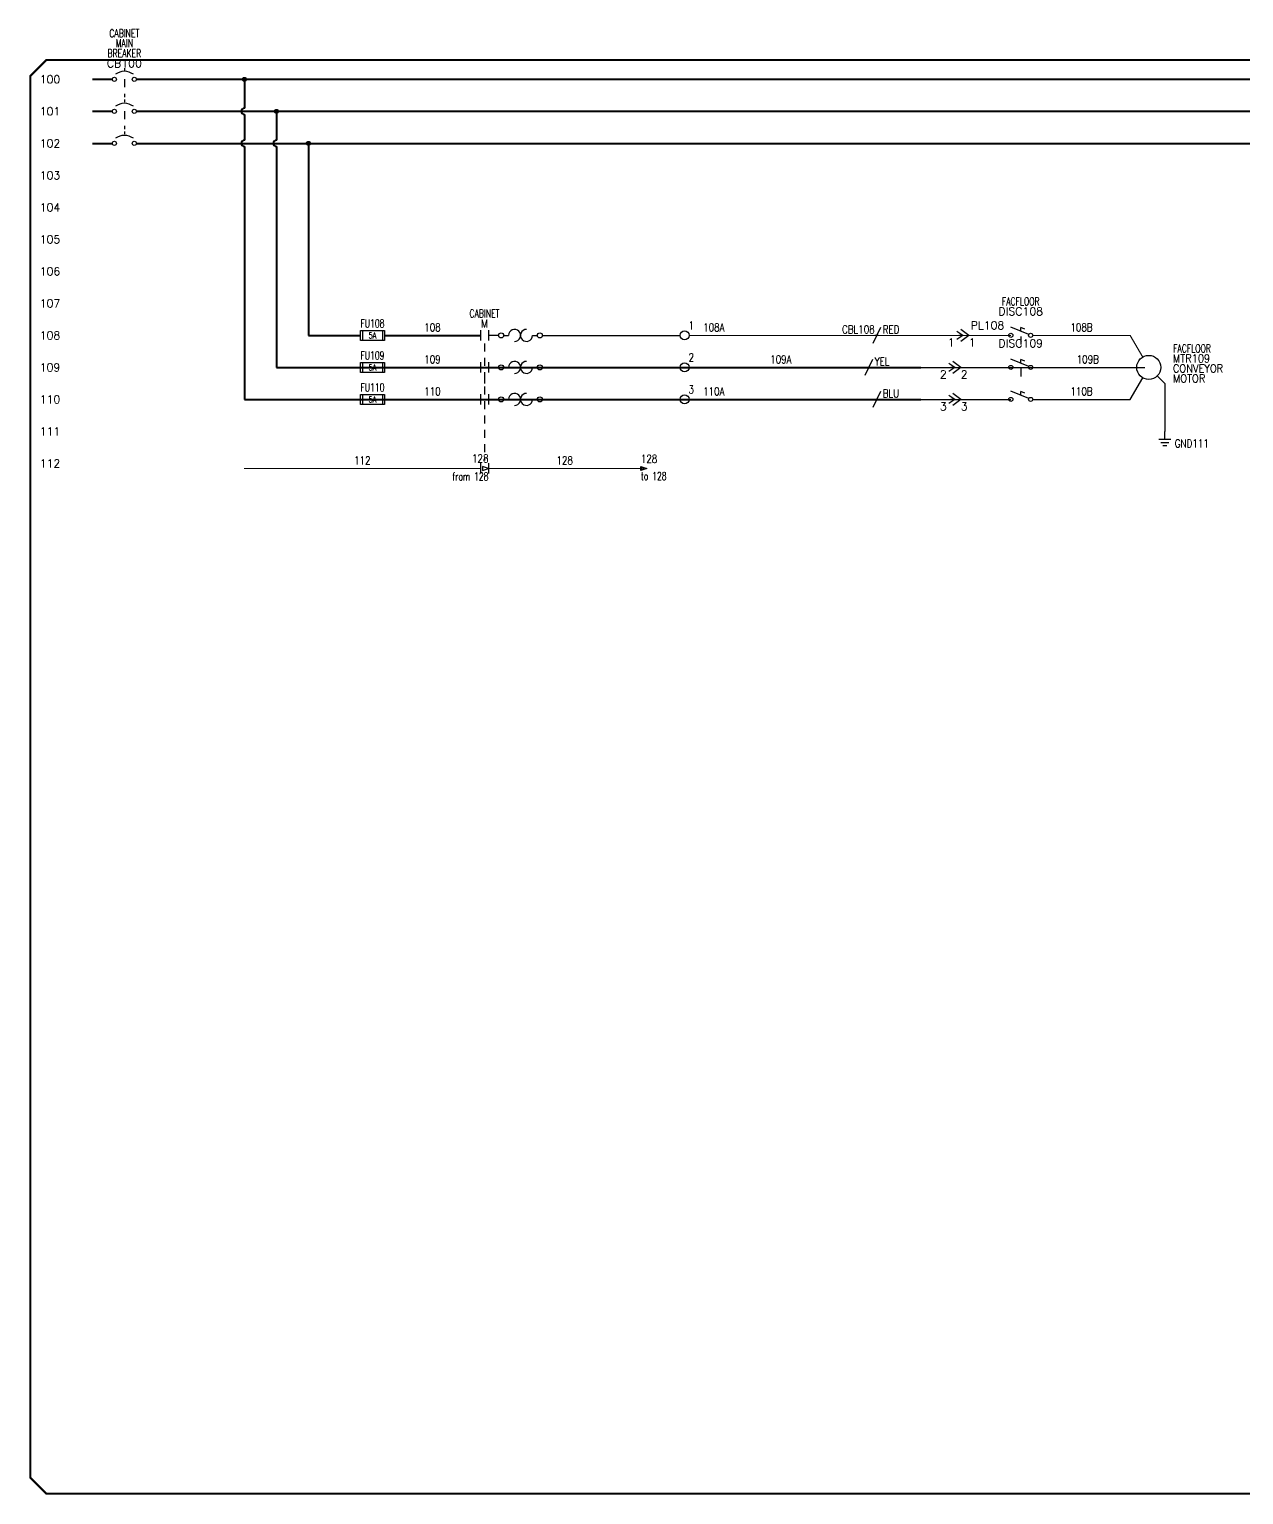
# Model space of a CAD drawing. Header units: inches. Extents: x 0 to 33.5, y 0 to 22.9.
# Drawn here: x 0.02 to 18.98, y 0.02 to 22.91 of the extents above; entities that cross this region are included whole.
import ezdxf
from ezdxf.enums import TextEntityAlignment as Align

# ---------------------------------------------------------------- set-up
doc = ezdxf.new("R2010")
doc.units = ezdxf.units.IN
doc.header["$LTSCALE"] = 0.25
doc.header["$MEASUREMENT"] = 0
doc.linetypes.add('DASHED', pattern=[0.75, 0.5, -0.25])
doc.linetypes.add('HIDDEN2', pattern=[0.1875, 0.125, -0.0625])
for name, color, linetype in [('DESC', 150, 'Continuous'), ('LINK', 9, 'DASHED'), ('LOC', 8, 'Continuous'), ('MISC', 7, 'Continuous'), ('SYMS', 7, 'Continuous'), ('TAGS', 150, 'Continuous'), ('TERMS', 123, 'Continuous'), ('TITLE', 7, 'Continuous'), ('WIRENO', 72, 'Continuous'), ('WIREREF', 52, 'Continuous'), ('WIREREF_DEST', 52, 'Continuous'), ('XREF', 7, 'Continuous')]:
    doc.layers.add(name, color=color, linetype=linetype)
for name, color, linetype, lineweight in [('WIRES_10AWG_BLK', 9, 'Continuous', 40), ('WIRES_14AWG_BLK', 9, 'Continuous', 30), ('WIRES_14AWG_BLU', 5, 'Continuous', 30), ('WIRES_14AWG_GRN', 3, 'Continuous', 30), ('WIRES_14AWG_RED', 1, 'Continuous', 20), ('WIRES_14AWG_YEL', 2, 'Continuous', 30)]:
    doc.layers.add(name, color=color, linetype=linetype, lineweight=lineweight)
doc.styles.add('ITALIC', font='ITALIC')
doc.styles.add('SIMPLEX', font='SIMPLEX')
doc.styles.add('WD', font='romans.shx')

# ---------------------------------------------------------------- blocks, each defined once
blk = doc.blocks.new('NO_NUM_acade_title')
at = {"layer": 'TITLE', "const_width": 0.0312}
blk.add_lwpolyline([(30.594, 0.281), (30.594, 22.177), (30.344, 22.427), (0.281, 22.427), (0.031, 22.177), (0.031, 0.281), (0.281, 0.031), (30.344, 0.031)], close=True, dxfattribs=at)
at = {"layer": 'TITLE', "color": 1, "style": 'ITALIC'}
for tag, height, p in [('TITLE#1', 0.125, (32.156, 3.406)), ('TITLE#2', 0.125, (32.156, 3.204)), ('TITLE#3', 0.125, (32.156, 3.001)), ('TITLE#4', 0.125, (32.156, 2.799)), ('DWG#', 0.2, (32.156, 0.826))]:
    blk.add_attdef(tag, text='', height=height, dxfattribs=at).set_placement(p, align=Align.CENTER)
at = {"layer": 'TITLE', "color": 1, "style": 'SIMPLEX'}
blk.add_attdef('CAD#', (30.826, 1.958), '', height=0.0938, rotation=90, dxfattribs=at)
at = {"layer": 'TITLE', "color": 1}
for tag, p, height, style in [('ENGINEER', (31.237, 1.958), 0.0938, 'ITALIC'), ('CHKDBY', (32.424, 1.958), 0.0938, 'ITALIC'), ('JOB#', (31.464, 1.644), 0.0938, 'SIMPLEX'), ('DRAWNBY', (32.494, 1.644), 0.0938, 'ITALIC'), ('SCALE', (31.353, 1.344), 0.0938, 'SIMPLEX'), ('DATE', (32.408, 1.344), 0.0938, 'SIMPLEX'), ('SHTS', (32.532, 0.25), 0.2, 'ITALIC')]:
    blk.add_attdef(tag, p, '', height=height, dxfattribs=dict(at, style=style))
at = {"layer": 'TITLE', "color": 1, "style": 'ITALIC'}
blk.add_attdef('SH#', text='', height=0.2, dxfattribs=at).set_placement((31.881, 0.25), align=Align.RIGHT)
at = {"layer": 'TITLE', "color": 7, "flags": 9}
blk.add_attdef('WD_TB', (31.219, 0.031), '', height=0.125, dxfattribs=at)
blk = doc.blocks.new('WD_MLRH')
at = {"style": 'WD'}
blk.add_attdef('RUNGFIRST', text='', height=0.125, dxfattribs=at).set_placement((-0.25, 0), align=Align.MIDDLE_RIGHT)
at = {"style": 'WD', "flags": 1}
for tag, p in [('RUNGHORV', (-0.25, -0.127)), ('RUNGDIST', (-0.25, -0.2)), ('RUNGCNT', (-0.25, -0.237)), ('RUNGINC', (-0.25, -0.163)), ('WIRE-START', (-0.25, -0.356)), ('WIRE-GSUF', (-0.25, -0.396)), ('PH3SPACE', (-0.25, -0.437)), ('WIREMODE', (-0.25, -0.281)), ('WIREFMT', (-0.25, -0.321))]:
    blk.add_attdef(tag, text='', height=0.025, dxfattribs=at).set_placement(p, align=Align.RIGHT)
blk = doc.blocks.new('HCB1')
blk.add_line((0, 0.173), (0, 0.126))
for centre in [(-0.155, 0), (0.155, 0)]:
    blk.add_circle(centre, 0.0322)
blk.add_arc((0, -0.109), 0.234, 53.1301, 126.8699)
at = {"style": 'WD', "width": 0.7}
for tag, p in [('INST', (0, 0.826)), ('LOC', (0, 0.656)), ('DESC1', (0, 0.5)), ('DESC2', (0, 0.344)), ('RATING1', (0, -0.188)), ('XREF', (0, -0.344))]:
    blk.add_attdef(tag, text='', height=0.125, dxfattribs=at).set_placement(p, align=Align.CENTER)
at = {"style": 'WD'}
blk.add_attdef('TAG1', text='', height=0.125, dxfattribs=at).set_placement((0, 0.188), align=Align.CENTER)
for tag, p, height, flags in [('X4TERM01', (-0.188, 0), 0.0125, 1), ('X1TERM02', (0.188, 0), 0.0125, 1), ('FAMILY', (0.205, 0.152), 0.01, 9), ('CONTACT', (0.205, 0.133), 0.01, 9)]:
    blk.add_attdef(tag, p, '', height=height, dxfattribs=dict(at, flags=flags))
for tag, p in [('X2LINK', (0, 0.219)), ('X8LINK', (0, 0))]:
    blk.add_attdef(tag, p, '', height=0.01, dxfattribs=at)
at = {"linetype": 'Continuous', "style": 'WD', "flags": 9}
for tag, p in [('ASSYCODE', (0.219, 0.062)), ('MFG', (0.228, 0.089)), ('CAT', (0.23, 0.108))]:
    blk.add_attdef(tag, text='', height=0.01, dxfattribs=at).set_placement(p, align=Align.CENTER)
at = {"linetype": 'Continuous', "style": 'WD', "flags": 8}
blk.add_attdef('TERM01', text='', height=0.125, dxfattribs=at).set_placement((-0.25, -0.031), align=Align.TOP_RIGHT)
blk.add_attdef('TERM02', text='', height=0.125, dxfattribs=at).set_placement((0.25, -0.031), align=Align.TOP_LEFT)
blk = doc.blocks.new('HCB2')
at = {"linetype": 'HIDDEN2'}
blk.add_line((0, 0.187), (0, 0.141), dxfattribs=at)
for centre in [(-0.155, 0), (0.155, 0)]:
    blk.add_circle(centre, 0.0322)
blk.add_arc((0, -0.109), 0.234, 53.1301, 126.8699)
at = {"style": 'WD', "width": 0.7}
for tag, p in [('INST', (0, 0.863)), ('LOC', (0, 0.693)), ('DESC1', (0, 0.537)), ('DESC2', (0, 0.38)), ('RATING1', (0, -0.188)), ('XREF', (0, -0.344))]:
    blk.add_attdef(tag, text='', height=0.125, dxfattribs=at).set_placement(p, align=Align.CENTER)
at = {"style": 'WD'}
blk.add_attdef('TAG2', text='', height=0.125, dxfattribs=at).set_placement((0, 0.224), align=Align.CENTER)
for tag, p, height, flags in [('X4TERM01', (-0.188, 0), 0.0125, 1), ('FAMILY', (0.054, 0.183), 0.01, 9), ('CONTACT', (0.054, 0.159), 0.01, 9), ('X1TERM02', (0.188, 0), 0.0125, 1)]:
    blk.add_attdef(tag, p, '', height=height, dxfattribs=dict(at, flags=flags))
for tag, p in [('X2LINK', (0, 0.219)), ('X8LINK', (0, 0))]:
    blk.add_attdef(tag, p, '', height=0.01, dxfattribs=at)
at = {"linetype": 'Continuous', "style": 'WD', "flags": 8}
blk.add_attdef('TERM01', text='', height=0.125, dxfattribs=at).set_placement((-0.25, -0.031), align=Align.TOP_RIGHT)
blk.add_attdef('TERM02', text='', height=0.125, dxfattribs=at).set_placement((0.25, -0.031), align=Align.TOP_LEFT)
blk = doc.blocks.new('WDDOT')
for radius in [0.03, 0.0187, 0.00929]:
    blk.add_circle((0, 0), radius)
blk = doc.blocks.new('HFU1')
for p, q in [((-0.188, -0.078), (-0.188, 0.078)), ((-0.188, 0.078), (0.188, 0.078)), ((-0.156, 0.078), (-0.156, -0.078)), ((0.156, 0.078), (0.156, -0.078)), ((0.188, 0.078), (0.188, -0.078)), ((0.188, -0.078), (-0.188, -0.078))]:
    blk.add_line(p, q)
at = {"style": 'WD', "width": 0.7}
for tag, p in [('INST', (0, 0.422)), ('TAG1', (0, 0.125)), ('LOC', (0, 0.266))]:
    blk.add_attdef(tag, text='', height=0.125, dxfattribs=at).set_placement(p, align=Align.CENTER)
at = {"linetype": 'Continuous', "style": 'WD', "flags": 9}
for tag, p in [('ASSYCODE', (0.157, 0.251)), ('MFG', (0.156, 0.083)), ('CAT', (0.156, 0.102))]:
    blk.add_attdef(tag, text='', height=0.01, dxfattribs=at).set_placement(p, align=Align.CENTER)
at = {"style": 'WD'}
for tag, p, height, flags in [('X4TERM01', (-0.188, 0), 0.0109, 1), ('FAMILY', (0.129, 0.108), 0.01, 9), ('X1TERM02', (0.188, 0), 0.0109, 1)]:
    blk.add_attdef(tag, p, '', height=height, dxfattribs=dict(at, flags=flags))
at = {"style": 'WD', "width": 0.7}
blk.add_attdef('RATING1', text='', height=0.0938, dxfattribs=at).set_placement((0, 0), align=Align.MIDDLE_CENTER)
at = {"style": 'WD'}
for tag, p in [('X2LINK', (0, 0.109)), ('X8LINK', (0, -0.109))]:
    blk.add_attdef(tag, p, '', height=0.01, dxfattribs=at)
at = {"linetype": 'Continuous', "style": 'WD', "width": 0.7, "flags": 8}
blk.add_attdef('TERM01', text='', height=0.1, dxfattribs=at).set_placement((-0.25, -0.016), align=Align.TOP_RIGHT)
at = {"style": 'WD', "width": 0.7}
for tag, p in [('DESC1', (0.047, -0.234)), ('DESC2', (0.047, -0.391)), ('DESC3', (0.047, -0.547))]:
    blk.add_attdef(tag, text='', height=0.125, dxfattribs=at).set_placement(p, align=Align.MIDDLE_LEFT)
at = {"linetype": 'Continuous', "style": 'WD', "width": 0.7, "flags": 8}
blk.add_attdef('TERM02', text='', height=0.1, dxfattribs=at).set_placement((0.25, -0.016), align=Align.TOP_LEFT)
blk = doc.blocks.new('WD_WNH')
at = {"linetype": 'Continuous', "style": 'WD', "width": 0.8}
blk.add_attdef('WIRENO', text='', height=0.125, dxfattribs=at).set_placement((0, 0.062), align=Align.CENTER)
at = {"style": 'WD', "flags": 1}
for tag, p in [('W01USER', (0, 0.078)), ('W02USER', (0, 0.07)), ('W03USER', (0, 0.062)), ('W04USER', (0, 0.055)), ('W05USER', (0, 0.047)), ('W06USER', (0, 0.039)), ('W07USER', (0, 0.031)), ('W08USER', (0, 0.023)), ('W09USER', (0, 0.016)), ('W10USER', (0, 0.008))]:
    blk.add_attdef(tag, text='', height=0.005, dxfattribs=at).set_placement(p, align=Align.CENTER)
blk = doc.blocks.new('HMS21OL')
at = {"linetype": 'Continuous'}
for p, q in [((-0.062, 0.08), (-0.062, -0.08)), ((0.062, 0.08), (0.062, -0.08))]:
    blk.add_line(p, q, dxfattribs=at)
for p, q in [((0.219, 0), (0.062, 0)), ((0.299, 0), (0.375, 0)), ((0.75, 0), (0.826, 0))]:
    blk.add_line(p, q)
for centre in [(0.259, 0), (0.866, 0)]:
    blk.add_circle(centre, 0.04, dxfattribs=at)
for centre, start, end in [((0.469, 0), 270.001, 180.002), ((0.656, 0), 90, 0.001)]:
    blk.add_arc(centre, 0.0938, start, end)
at = {"style": 'WD'}
for tag, width, p in [('INST', 0.7, (0, 0.451)), ('TAG2', 0.9, (0, 0.125)), ('LOC', 0.7, (0, 0.281)), ('XREF', 0.7, (0, -0.297)), ('DESC1', 0.7, (0, -0.454)), ('DESC2', 0.7, (0, -0.61)), ('DESC3', 0.7, (0, -0.766))]:
    blk.add_attdef(tag, text='', height=0.125, dxfattribs=dict(at, width=width)).set_placement(p, align=Align.CENTER)
for tag, p, height, flags in [('X4TERM01', (-0.062, 0), 0.0125, 1), ('FAMILY', (0.097, 0.053), 0.01, 9), ('CONTACT', (0.097, 0.036), 0.01, 1), ('X1TERM02', (0.906, 0), 0.0125, 1)]:
    blk.add_attdef(tag, p, '', height=height, dxfattribs=dict(at, flags=flags))
for tag, p in [('X2LINK', (0, 0.125)), ('X8LINK', (0, -0.125))]:
    blk.add_attdef(tag, p, '', height=0.01, dxfattribs=at)
at = {"linetype": 'Continuous', "style": 'WD', "flags": 8}
blk.add_attdef('TERM01', text='', height=0.125, dxfattribs=at).set_placement((-0.125, -0.031), align=Align.TOP_RIGHT)
blk.add_attdef('TERM02', text='', height=0.125, dxfattribs=at).set_placement((0.969, -0.031), align=Align.TOP_LEFT)
blk = doc.blocks.new('HT0002')
blk.add_circle((0, 0), 0.0699)
at = {"style": 'WD'}
for tag, p, width in [('INST', (0.062, 0.42), 0.7), ('LOC', (0.062, 0.25), 0.7), ('DESC1', (0.053, -0.385), 0.8)]:
    blk.add_attdef(tag, p, '', height=0.125, dxfattribs=dict(at, width=width))
at = {"style": 'WD', "flags": 1}
for tag, p, height in [('X4TERM01', (-0.07, 0), 0.0125), ('X4TERMDESC01', (-0.055, -0.023), 0.025), ('X2TERMDESC01', (-0.006, 0.029), 0.025), ('STRIPSEQ', (0, 0), 0.00125), ('X2TERM01', (0, 0.07), 0.0125), ('X2PIN01', (0.033, 0.084), 0.0125), ('X1TERMDESC01', (0.039, 0.007), 0.025), ('X1TERM01', (0.07, 0), 0.0125), ('X1PIN01', (0.087, 0.016), 0.0125), ('X4PIN01', (-0.114, -0.038), 0.0125), ('LINKTERM', (0, -0.002), 0.00125), ('X8TERM01', (0, -0.07), 0.0125), ('X8TERMDESC01', (0, -0.054), 0.025), ('X8PIN01', (0.026, -0.096), 0.0125)]:
    blk.add_attdef(tag, p, '', height=height, dxfattribs=at)
at = {"linetype": 'Continuous', "style": 'WD'}
for tag, p, height, width, flags in [('TERM01', (0.062, 0.094), 0.125, 0.8, 8), ('TAGSTRIP', (0.053, -0.229), 0.125, 0.9, 8), ('DESC2', (0.053, -0.541), 0.125, 0.8, 8), ('CAT', (0.213, -0.406), 0.109, 0.8, 1), ('DESC3', (0.053, -0.698), 0.125, 0.8, 8)]:
    blk.add_attdef(tag, p, '', height=height, dxfattribs=dict(at, width=width, flags=flags))
at = {"linetype": 'Continuous', "style": 'WD', "width": 0.8, "flags": 1}
blk.add_attdef('MFG', text='', height=0.109, dxfattribs=at).set_placement((0.088, -0.406), align=Align.RIGHT)
at = {"style": 'WD', "width": 0.7, "flags": 1}
blk.add_attdef('ASSYCODE', (0.062, -0.281), '', height=0.01, dxfattribs=at)
blk = doc.blocks.new('HW01')
for p, q in [((0.062, 0.125), (-0.062, -0.125)), ((0.031, 0), (-0.031, 0))]:
    blk.add_line(p, q)
at = {"style": 'WD', "width": 0.7, "flags": 1}
for tag, p in [('INST', (0, 0.357)), ('LOC', (0, 0.188)), ('XREF', (0, -0.3)), ('DESC1', (0, -0.456)), ('DESC2', (0, -0.613))]:
    blk.add_attdef(tag, text='', height=0.125, dxfattribs=at).set_placement(p, align=Align.CENTER)
at = {"style": 'WD', "width": 0.8}
blk.add_attdef('TAG1', text='', height=0.125, dxfattribs=at).set_placement((-0.031, 0.031), align=Align.RIGHT)
at = {"style": 'WD', "flags": 1}
for tag, p in [('X4TERM01', (-0.031, 0)), ('X1TERM01', (0.031, 0))]:
    blk.add_attdef(tag, p, '', height=0.0125, dxfattribs=at)
at = {"linetype": 'Continuous', "style": 'WD', "flags": 9}
blk.add_attdef('ASSYCODE', text='', height=0.01, dxfattribs=at).set_placement((0.029, 0.042), align=Align.CENTER)
at = {"style": 'WD'}
for tag, p in [('X2LINK', (0, 0.125)), ('X8LINK', (0, -0.125))]:
    blk.add_attdef(tag, p, '', height=0.01, dxfattribs=at)
at = {"style": 'WD', "flags": 9}
blk.add_attdef('FAMILY', text='', height=0.01, dxfattribs=at).set_placement((0.023, 0.118), align=Align.CENTER)
at = {"style": 'WD', "width": 0.8}
blk.add_attdef('RATING1', (0.094, 0.031), '', height=0.125, dxfattribs=at)
at = {"style": 'WD', "width": 0.8, "flags": 1}
blk.add_attdef('MFG', text='', height=0.0938, dxfattribs=at).set_placement((-0.125, -0.031), align=Align.TOP_RIGHT)
blk.add_attdef('CAT', text='', height=0.0938, dxfattribs=at).set_placement((0.031, -0.031), align=Align.TOP_LEFT)
blk = doc.blocks.new('HW02')
for p, q in [((0.062, 0.125), (-0.062, -0.125)), ((0.031, 0), (-0.031, 0))]:
    blk.add_line(p, q)
at = {"style": 'WD', "width": 0.7, "flags": 1}
for tag, p in [('INST', (0, 0.357)), ('LOC', (0, 0.188)), ('XREF', (0, -0.3)), ('DESC1', (0, -0.456)), ('DESC2', (0, -0.613))]:
    blk.add_attdef(tag, text='', height=0.125, dxfattribs=at).set_placement(p, align=Align.CENTER)
at = {"style": 'WD', "width": 0.8}
blk.add_attdef('TAG2', text='', height=0.125, dxfattribs=at).set_placement((-0.031, 0.031), align=Align.RIGHT)
at = {"style": 'WD', "flags": 1}
for tag, p in [('X4TERM01', (-0.031, 0)), ('X1TERM01', (0.031, 0))]:
    blk.add_attdef(tag, p, '', height=0.0125, dxfattribs=at)
at = {"style": 'WD'}
for tag, p in [('X2LINK', (0, 0.125)), ('X8LINK', (0, -0.125))]:
    blk.add_attdef(tag, p, '', height=0.01, dxfattribs=at)
at = {"style": 'WD', "flags": 9}
blk.add_attdef('FAMILY', text='', height=0.01, dxfattribs=at).set_placement((0.023, 0.118), align=Align.CENTER)
at = {"style": 'WD', "width": 0.8}
blk.add_attdef('RATING1', (0.094, 0.031), '', height=0.125, dxfattribs=at)
blk = doc.blocks.new('HC01PJ')
for p, q in [((-0.031, 0), (-0.125, 0.062)), ((-0.031, 0), (-0.125, -0.062)), ((-0.031, 0), (-0.094, 0)), ((0.062, 0), (-0.062, 0.094)), ((0.062, 0), (-0.062, -0.094))]:
    blk.add_line(p, q)
at = {"style": 'WD', "width": 0.7}
for tag, p in [('DESC1', (-0.031, 0.406)), ('DESC2', (-0.031, 0.25))]:
    blk.add_attdef(tag, text='', height=0.125, dxfattribs=at).set_placement(p, align=Align.RIGHT)
for tag, p in [('INST', (0.094, 0.406)), ('LOC', (0.094, 0.25))]:
    blk.add_attdef(tag, p, '', height=0.125, dxfattribs=at)
at = {"style": 'WD'}
for tag, p, height, flags in [('X4TERMDESC01', (-0.106, 0.022), 0.01, 1), ('X4TERM01', (-0.094, 0), 0.0125, 1), ('FAMILY', (0.048, 0.121), 0.01, 9), ('X1TERM02', (0.062, 0), 0.0125, 1), ('X1TERMDESC02', (0.067, 0.016), 0.01, 1)]:
    blk.add_attdef(tag, p, '', height=height, dxfattribs=dict(at, flags=flags))
for tag, p, height in [('X2LINK', (-0.062, 0.125), 0.01), ('TAG1', (0.094, 0.094), 0.125), ('X8LINK', (-0.062, -0.125), 0.01)]:
    blk.add_attdef(tag, p, '', height=height, dxfattribs=at)
at = {"linetype": 'Continuous', "style": 'WD', "flags": 9}
for tag, p in [('ASSYCODE', (0.067, 0.044)), ('MFG', (0.072, 0.057)), ('CAT', (0.073, 0.077))]:
    blk.add_attdef(tag, text='', height=0.01, dxfattribs=at).set_placement(p, align=Align.CENTER)
at = {"linetype": 'Continuous', "style": 'WD', "flags": 8}
blk.add_attdef('TERM01', text='', height=0.125, dxfattribs=at).set_placement((-0.156, -0.047), align=Align.TOP_RIGHT)
blk.add_attdef('TERM02', text='', height=0.125, dxfattribs=at).set_placement((0.062, -0.047), align=Align.TOP_LEFT)
blk = doc.blocks.new('HC02PJ')
for p, q in [((-0.031, 0), (-0.125, 0.062)), ((-0.031, 0), (-0.125, -0.062)), ((-0.031, 0), (-0.094, 0)), ((0.062, 0), (-0.062, 0.094)), ((0.062, 0), (-0.062, -0.094))]:
    blk.add_line(p, q)
at = {"style": 'WD', "width": 0.7}
for tag, p in [('DESC1', (-0.031, 0.406)), ('DESC2', (-0.031, 0.25))]:
    blk.add_attdef(tag, text='', height=0.125, dxfattribs=at).set_placement(p, align=Align.RIGHT)
for tag, p in [('INST', (0.094, 0.406)), ('LOC', (0.094, 0.25))]:
    blk.add_attdef(tag, p, '', height=0.125, dxfattribs=at)
at = {"style": 'WD'}
for tag, p, height, flags in [('X4TERMDESC01', (-0.113, 0.019), 0.01, 1), ('X4TERM01', (-0.094, 0), 0.0125, 1), ('FAMILY', (0.048, 0.121), 0.01, 9), ('X1TERM02', (0.062, 0), 0.0125, 1), ('X1TERMDESC02', (0.067, 0.014), 0.01, 1)]:
    blk.add_attdef(tag, p, '', height=height, dxfattribs=dict(at, flags=flags))
for tag, p, height in [('X2LINK', (-0.062, 0.125), 0.01), ('TAG2', (0.094, 0.094), 0.125), ('X8LINK', (-0.062, -0.125), 0.01)]:
    blk.add_attdef(tag, p, '', height=height, dxfattribs=at)
at = {"linetype": 'Continuous', "style": 'WD', "flags": 8}
blk.add_attdef('TERM01', text='', height=0.125, dxfattribs=at).set_placement((-0.156, -0.047), align=Align.TOP_RIGHT)
blk.add_attdef('TERM02', text='', height=0.125, dxfattribs=at).set_placement((0.062, -0.047), align=Align.TOP_LEFT)
blk = doc.blocks.new('HDS11')
for p, q in [((0.126, 0.013), (-0.156, 0.13)), ((0, 0.065), (0, 0.125)), ((0.062, 0.099), (0, 0.125))]:
    blk.add_line(p, q)
for centre in [(-0.155, 0), (0.155, 0)]:
    blk.add_circle(centre, 0.0322)
at = {"style": 'WD', "width": 0.7}
for tag, p in [('INST', (0, 0.625)), ('LOC', (0, 0.469)), ('RATING1', (0, 0.156)), ('XREF', (0, -0.236)), ('DESC1', (0, -0.406)), ('DESC2', (0, -0.562))]:
    blk.add_attdef(tag, text='', height=0.125, dxfattribs=at).set_placement(p, align=Align.CENTER)
at = {"style": 'WD'}
blk.add_attdef('TAG1', text='', height=0.125, dxfattribs=at).set_placement((0, 0.312), align=Align.CENTER)
for tag, p in [('X2LINK', (0, 0.438)), ('X8LINK', (0, -0.016))]:
    blk.add_attdef(tag, p, '', height=0.01, dxfattribs=at)
for tag, p, height, flags in [('X4TERM01', (-0.188, 0), 0.0125, 1), ('X1TERM02', (0.188, 0), 0.0125, 1), ('FAMILY', (0.206, 0.131), 0.01, 9), ('CONTACT', (0.206, 0.04), 0.01, 9)]:
    blk.add_attdef(tag, p, '', height=height, dxfattribs=dict(at, flags=flags))
at = {"linetype": 'Continuous', "style": 'WD', "flags": 9}
for tag, p in [('ASSYCODE', (0.219, 0.062)), ('MFG', (0.228, 0.089)), ('CAT', (0.23, 0.108))]:
    blk.add_attdef(tag, text='', height=0.01, dxfattribs=at).set_placement(p, align=Align.CENTER)
at = {"linetype": 'Continuous', "style": 'WD', "flags": 8}
blk.add_attdef('TERM01', text='', height=0.125, dxfattribs=at).set_placement((-0.25, -0.031), align=Align.TOP_RIGHT)
blk.add_attdef('TERM02', text='', height=0.125, dxfattribs=at).set_placement((0.25, -0.031), align=Align.TOP_LEFT)
blk = doc.blocks.new('HDS21')
for p, q in [((0.126, 0.013), (-0.156, 0.13)), ((0, 0.065), (0, 0.125)), ((0.062, 0.099), (0, 0.125))]:
    blk.add_line(p, q)
for centre in [(-0.155, 0), (0.155, 0)]:
    blk.add_circle(centre, 0.0322)
at = {"style": 'WD', "width": 0.7}
for tag, p in [('INST', (0, 0.625)), ('LOC', (0, 0.469)), ('RATING1', (0, 0.156)), ('XREF', (0, -0.236)), ('DESC1', (0, -0.406)), ('DESC2', (0, -0.562))]:
    blk.add_attdef(tag, text='', height=0.125, dxfattribs=at).set_placement(p, align=Align.CENTER)
at = {"style": 'WD'}
blk.add_attdef('TAG2', text='', height=0.125, dxfattribs=at).set_placement((0, 0.312), align=Align.CENTER)
for tag, p in [('X2LINK', (0, 0.281)), ('X8LINK', (0, -0.016))]:
    blk.add_attdef(tag, p, '', height=0.01, dxfattribs=at)
for tag, p, height, flags in [('X4TERM01', (-0.188, 0), 0.0125, 1), ('X1TERM02', (0.188, 0), 0.0125, 1), ('FAMILY', (0.206, 0.131), 0.01, 9), ('CONTACT', (0.206, 0.103), 0.01, 9)]:
    blk.add_attdef(tag, p, '', height=height, dxfattribs=dict(at, flags=flags))
at = {"linetype": 'Continuous', "style": 'WD', "flags": 8}
blk.add_attdef('TERM01', text='', height=0.125, dxfattribs=at).set_placement((-0.25, -0.031), align=Align.TOP_RIGHT)
blk.add_attdef('TERM02', text='', height=0.125, dxfattribs=at).set_placement((0.25, -0.031), align=Align.TOP_LEFT)
blk = doc.blocks.new('HMO13')
blk.add_circle((0, 0), 0.188)
at = {"style": 'WD'}
for tag, p, width in [('INST', (0.381, 0.403), 0.7), ('LOC', (0.381, 0.234), 0.7), ('TAG1', (0.375, 0.077), 0.9), ('DESC1', (0.376, -0.079), 0.9), ('DESC2', (0.376, -0.235), 0.9), ('RATING3', (0.375, -0.548), 0.8), ('DESC3', (0.376, -0.391), 0.9), ('RATING4', (0.375, -0.704), 0.8), ('WDTAGALT', (0.375, -0.875), 0.7)]:
    blk.add_attdef(tag, p, '', height=0.125, dxfattribs=dict(at, width=width))
at = {"style": 'WD', "width": 0.8}
blk.add_attdef('RATING1', text='', height=0.1, dxfattribs=at).set_placement((0, 0), align=Align.CENTER)
at = {"style": 'WD', "flags": 1}
for tag, p in [('X4TERM02', (-0.188, 0)), ('X0TERM01', (-0.094, 0.162)), ('X0TERM03', (-0.094, -0.162)), ('X0TERM04', (0.133, -0.133))]:
    blk.add_attdef(tag, p, '', height=0.0125, dxfattribs=at)
at = {"linetype": 'Continuous', "style": 'WD', "flags": 9}
blk.add_attdef('ASSYCODE', text='', height=0.01, dxfattribs=at).set_placement((0, 0.125), align=Align.CENTER)
at = {"style": 'WD', "flags": 9}
blk.add_attdef('FAMILY', text='', height=0.01, dxfattribs=at).set_placement((-0.005, 0.17), align=Align.CENTER)
at = {"linetype": 'Continuous', "style": 'WD', "flags": 1}
for tag, p in [('MFG', (0, 0.14)), ('CAT', (0, 0.159))]:
    blk.add_attdef(tag, text='', height=0.01, dxfattribs=at).set_placement(p, align=Align.MIDDLE)
at = {"style": 'WD', "width": 0.8}
blk.add_attdef('RATING2', text='', height=0.1, dxfattribs=at).set_placement((0, -0.031), align=Align.TOP_CENTER)
blk = doc.blocks.new('VGND2')
for p, q in [((0, -0.125), (0, 0)), ((0.09375, -0.125), (-0.09375, -0.125)), ((-0.0625, -0.171875), (0.0625, -0.171875)), ((-0.03125, -0.21875), (0.03125, -0.21875))]:
    blk.add_line(p, q)
at = {"style": 'WD', "flags": 1}
for tag in ['ASSYCODE', 'X2TERM01', 'CAT', 'FAMILY', 'MFG']:
    blk.add_attdef(tag, (0, 0), '', height=0.01, dxfattribs=at)
at = {"style": 'WD', "width": 0.8}
for tag, p in [('INST', (0.15625, 0.125)), ('LOC', (0.15625, -0.03125)), ('TAG1', (0.15625, -0.1875)), ('DESC1', (0.15625, -0.34375)), ('DESC2', (0.15625, -0.5))]:
    blk.add_attdef(tag, text='', height=0.125, dxfattribs=at).set_placement(p, align=Align.MIDDLE_LEFT)
blk = doc.blocks.new('HCR21')
at = {"linetype": 'Continuous'}
for p, q in [((-0.062, 0.08), (-0.062, -0.08)), ((0.062, 0.08), (0.062, -0.08))]:
    blk.add_line(p, q, dxfattribs=at)
at = {"style": 'WD'}
for tag, width, p in [('INST', 0.7, (0, 0.451)), ('TAG2', 0.9, (0, 0.125)), ('LOC', 0.7, (0, 0.281)), ('XREF', 0.7, (0, -0.297)), ('DESC1', 0.7, (0, -0.449)), ('DESC2', 0.7, (0, -0.597)), ('DESC3', 0.7, (0, -0.744))]:
    blk.add_attdef(tag, text='', height=0.125, dxfattribs=dict(at, width=width)).set_placement(p, align=Align.CENTER)
for tag, p, height, flags in [('X4TERM01', (-0.062, 0), 0.0125, 1), ('X1TERM02', (0.062, 0), 0.0125, 1), ('FAMILY', (0.097, 0.053), 0.01, 9), ('CONTACT', (0.097, 0.036), 0.01, 1)]:
    blk.add_attdef(tag, p, '', height=height, dxfattribs=dict(at, flags=flags))
for tag, p in [('X2LINK', (0, 0.125)), ('X8LINK', (0, -0.125))]:
    blk.add_attdef(tag, p, '', height=0.01, dxfattribs=at)
at = {"linetype": 'Continuous', "style": 'WD', "flags": 8}
blk.add_attdef('TERM01', text='', height=0.125, dxfattribs=at).set_placement((-0.125, -0.016), align=Align.TOP_RIGHT)
blk.add_attdef('TERM02', text='', height=0.125, dxfattribs=at).set_placement((0.125, -0.016), align=Align.TOP_LEFT)
blk = doc.blocks.new('HA1D3')
blk.add_lwpolyline([(-0.094, 0), (-0.094, -0.031), (0, 0), (-0.094, 0.031), (-0.094, 0)])
at = {"style": 'WD', "width": 0.8, "flags": 8}
blk.add_attdef('WIRENO', text='', height=0.125, dxfattribs=at).set_placement((0, 0.094), align=Align.RIGHT)
at = {"style": 'WD', "flags": 1}
blk.add_attdef('SIGCODE', text='', height=0.01, dxfattribs=at).set_placement((-0.02, 0.047), align=Align.RIGHT)
blk.add_attdef('X1TERM01', (0, 0), '', height=0.01, dxfattribs=at)
at = {"style": 'WD', "width": 0.7}
for tag, p in [('XREF', (0, -0.188)), ('DESC1', (0, -0.375))]:
    blk.add_attdef(tag, text='', height=0.125, dxfattribs=at).set_placement(p, align=Align.RIGHT)
blk = doc.blocks.new('HA1S1')
for points in [[(0, 0), (0, 0.031), (0.094, 0), (0, -0.031), (0, 0)], [(0.011, 0.016), (0.011, -0.016), (0.058, 0), (0.011, 0.016)]]:
    blk.add_lwpolyline(points)
at = {"style": 'WD', "flags": 1}
for tag, p in [('SIGCODE', (-0.02, 0.047)), ('X4TERM01', (0, 0))]:
    blk.add_attdef(tag, p, '', height=0.01, dxfattribs=at)
at = {"style": 'WD', "width": 0.8, "flags": 8}
blk.add_attdef('WIRENO', (0, 0.087), '', height=0.125, dxfattribs=at)
at = {"style": 'WD', "width": 0.7}
for tag, p in [('XREF', (0, -0.181)), ('DESC1', (0, -0.356))]:
    blk.add_attdef(tag, p, '', height=0.125, dxfattribs=at)

msp = doc.modelspace()

# ---------------------------------------------------------------- linework, layer by layer
at = {"layer": 'LINK'}
for points in [[(1.5, 22.125), (1.5, 21.844)], [(1.5, 21.625), (1.5, 21.344)], [(15.5, 18.109), (15.5, 17.906)], [(7.125, 18), (7.125, 17.75)], [(7.125, 18), (7.125, 16.172)], [(7.125, 17.5), (7.125, 17.25)], [(15.5, 17.609), (15.5, 17.406)]]:
    msp.add_lwpolyline(points, dxfattribs=at)
at = {"layer": 'WIRES_10AWG_BLK'}
for p, q in [((1, 22.125), (1.312, 22.125)), ((1.688, 22.125), (26.75, 22.125)), ((3.375, 22.125), (3.375, 21.675)), ((1, 21.625), (1.312, 21.625)), ((1.688, 21.625), (26.75, 21.625)), ((3.375, 21.575), (3.375, 21.175)), ((3.875, 21.625), (3.875, 21.175)), ((1, 21.125), (1.312, 21.125)), ((1.688, 21.125), (26.75, 21.125)), ((3.375, 21.075), (3.375, 17.125)), ((3.875, 21.075), (3.875, 17.625)), ((4.375, 21.125), (4.375, 18.125)), ((4.375, 18.125), (5.188, 18.125)), ((5.562, 18.125), (7.062, 18.125)), ((3.875, 17.625), (13.938, 17.625)), ((5.562, 17.625), (7.062, 17.625)), ((3.375, 17.125), (13.938, 17.125)), ((5.562, 17.125), (7.062, 17.125))]:
    msp.add_line(p, q, dxfattribs=at)
for centre in [(3.375, 21.625), (3.375, 21.125), (3.875, 21.125)]:
    msp.add_arc(centre, 0.05, 90, 270, dxfattribs=at)
at = {"layer": 'WIRES_14AWG_BLK'}
for p, q in [((8.031, 18.125), (10.18, 18.125)), ((8.031, 17.625), (10.18, 17.625)), ((8.031, 17.125), (10.18, 17.125))]:
    msp.add_line(p, q, dxfattribs=at)
at = {"layer": 'WIRES_14AWG_BLU'}
for p, q in [((17.211, 17.125), (17.406, 17.463)), ((10.32, 17.125), (15.344, 17.125)), ((13.281, 17.125), (14.406, 17.125)), ((14.562, 17.125), (15.312, 17.125)), ((15.688, 17.125), (17.211, 17.125))]:
    msp.add_line(p, q, dxfattribs=at)
at = {"layer": 'WIRES_14AWG_GRN'}
for p, q in [((17.633, 17.492), (17.75, 17.375)), ((17.75, 17.375), (17.75, 16.625))]:
    msp.add_line(p, q, dxfattribs=at)
at = {"layer": 'WIRES_14AWG_RED'}
for p, q in [((10.32, 18.125), (15.344, 18.125)), ((13.281, 18.125), (14.531, 18.125)), ((14.688, 18.125), (15.312, 18.125)), ((15.688, 18.125), (17.211, 18.125)), ((17.211, 18.125), (17.406, 17.787)), ((3.371, 16.047), (7.062, 16.047)), ((7.187, 16.047), (9.567, 16.047))]:
    msp.add_line(p, q, dxfattribs=at)
at = {"layer": 'WIRES_14AWG_YEL'}
for p, q in [((10.32, 17.625), (17.438, 17.625)), ((15.688, 17.625), (15.875, 17.625)), ((15.781, 17.625), (17.312, 17.625))]:
    msp.add_line(p, q, dxfattribs=at)

# ---------------------------------------------------------------- block references
msp.add_blockref('NO_NUM_acade_title', (0, 0))
msp.add_blockref('WD_MLRH', (0.75, 22.125)).add_auto_attribs({'RUNGFIRST': '100'})
at = {"layer": 'SYMS'}
ref = msp.add_blockref('HCB1', (1.5, 22.125), dxfattribs=at)
ref.add_attrib('LOC', 'CABINET', dxfattribs={"layer": 'LOC', "height": 0.125, "style": 'WD', "width": 0.7}).set_placement((1.5, 22.781), align=Align.CENTER)
ref.add_attrib('DESC2', 'BREAKER', dxfattribs={"layer": 'DESC', "height": 0.125, "style": 'WD', "width": 0.7}).set_placement((1.5, 22.469), align=Align.CENTER)
ref.add_attrib('DESC1', 'MAIN', dxfattribs={"layer": 'DESC', "height": 0.125, "style": 'WD', "width": 0.7}).set_placement((1.5, 22.625), align=Align.CENTER)
ref.add_attrib('TAG1', 'CB100', dxfattribs={"layer": 'TAGS', "height": 0.125, "style": 'WD'}).set_placement((1.5, 22.312), align=Align.CENTER)
for name, p in [('WDDOT', (3.375, 22.125)), ('HCB2', (1.5, 21.625)), ('WDDOT', (3.875, 21.625)), ('HCB2', (1.5, 21.125)), ('WDDOT', (4.375, 21.125)), ('HMS21OL', (7.125, 17.625)), ('HMS21OL', (7.125, 17.125)), ('HDS21', (15.5, 17.125)), ('HCR21', (7.125, 16.047))]:
    msp.add_blockref(name, p, dxfattribs=at)
ref = msp.add_blockref('HDS11', (15.5, 18.125), dxfattribs=at)
ref.add_attrib('LOC', 'FACFLOOR', dxfattribs={"layer": 'LOC', "height": 0.125, "style": 'WD', "width": 0.7}).set_placement((15.5, 18.594), align=Align.CENTER)
ref.add_attrib('TAG1', 'DISC108', dxfattribs={"layer": 'TAGS', "height": 0.125, "style": 'WD'}).set_placement((15.5, 18.438), align=Align.CENTER)
ref = msp.add_blockref('HFU1', (5.375, 18.125), dxfattribs=at)
ref.add_attrib('RATING1', '5A', dxfattribs={"layer": 'MISC', "height": 0.0938, "style": 'WD', "width": 0.7}).set_placement((5.375, 18.125), align=Align.MIDDLE_CENTER)
ref.add_attrib('TAG1', 'FU108', dxfattribs={"layer": 'TAGS', "height": 0.125, "style": 'WD', "width": 0.7}).set_placement((5.375, 18.25), align=Align.CENTER)
ref = msp.add_blockref('HMS21OL', (7.125, 18.125), dxfattribs=at)
ref.add_attrib('LOC', 'CABINET', dxfattribs={"layer": 'LOC', "height": 0.125, "style": 'WD', "width": 0.7}).set_placement((7.125, 18.406), align=Align.CENTER)
ref.add_attrib('TAG2', 'M', dxfattribs={"layer": 'TAGS', "height": 0.125, "style": 'WD', "width": 0.9}).set_placement((7.125, 18.25), align=Align.CENTER)
ref = msp.add_blockref('HT0002', (10.25, 18.125), dxfattribs=at)
ref.add_attrib('TERM01', '1', (10.312, 18.219), dxfattribs={"layer": 'TERMS', "linetype": 'Continuous', "height": 0.125, "style": 'WD', "width": 0.8, "flags": 8})
ref = msp.add_blockref('HC01PJ', (14.625, 18.125), dxfattribs=at)
ref.add_attrib('TAG1', 'PL108', (14.719, 18.219), dxfattribs={"layer": 'TAGS', "height": 0.125, "style": 'WD'})
ref.add_attrib('TERM01', '1', dxfattribs={"layer": 'TERMS', "linetype": 'Continuous', "height": 0.125, "style": 'WD', "flags": 8}).set_placement((14.469, 18.078), align=Align.TOP_RIGHT)
ref.add_attrib('TERM02', '1', dxfattribs={"layer": 'TERMS', "linetype": 'Continuous', "height": 0.125, "style": 'WD', "flags": 8}).set_placement((14.688, 18.078), align=Align.TOP_LEFT)
ref = msp.add_blockref('HW01', (13.25, 18.125), dxfattribs=at)
ref.add_attrib('RATING1', 'RED', (13.344, 18.156), dxfattribs={"layer": 'MISC', "height": 0.125, "style": 'WD', "width": 0.8})
ref.add_attrib('TAG1', 'CBL108', dxfattribs={"layer": 'TAGS', "height": 0.125, "style": 'WD', "width": 0.8}).set_placement((13.219, 18.156), align=Align.RIGHT)
ref = msp.add_blockref('HFU1', (5.375, 17.625), dxfattribs=at)
ref.add_attrib('RATING1', '5A', dxfattribs={"layer": 'MISC', "height": 0.0938, "style": 'WD', "width": 0.7}).set_placement((5.375, 17.625), align=Align.MIDDLE_CENTER)
ref.add_attrib('TAG1', 'FU109', dxfattribs={"layer": 'TAGS', "height": 0.125, "style": 'WD', "width": 0.7}).set_placement((5.375, 17.75), align=Align.CENTER)
ref = msp.add_blockref('HDS11', (15.5, 17.625), dxfattribs=at)
ref.add_attrib('TAG1', 'DISC109', dxfattribs={"layer": 'TAGS', "height": 0.125, "style": 'WD'}).set_placement((15.5, 17.938), align=Align.CENTER)
ref = msp.add_blockref('HMO13', (17.5, 17.625), dxfattribs=at)
ref.add_attrib('DESC1', 'CONVEYOR', (17.876, 17.546), dxfattribs={"layer": 'DESC', "height": 0.125, "style": 'WD', "width": 0.9})
ref.add_attrib('DESC2', 'MOTOR', (17.876, 17.39), dxfattribs={"layer": 'DESC', "height": 0.125, "style": 'WD', "width": 0.9})
ref.add_attrib('LOC', 'FACFLOOR', (17.881, 17.859), dxfattribs={"layer": 'LOC', "height": 0.125, "style": 'WD', "width": 0.7})
ref.add_attrib('TAG1', 'MTR109', (17.875, 17.702), dxfattribs={"layer": 'TAGS', "height": 0.125, "style": 'WD', "width": 0.9})
ref = msp.add_blockref('HT0002', (10.25, 17.625), dxfattribs=at)
ref.add_attrib('TERM01', '2', (10.312, 17.719), dxfattribs={"layer": 'TERMS', "linetype": 'Continuous', "height": 0.125, "style": 'WD', "width": 0.8, "flags": 8})
ref = msp.add_blockref('HW02', (13.125, 17.625), dxfattribs=at)
ref.add_attrib('RATING1', 'YEL', (13.219, 17.656), dxfattribs={"layer": 'MISC', "height": 0.125, "style": 'WD', "width": 0.8})
ref = msp.add_blockref('HC02PJ', (14.5, 17.625), dxfattribs=at)
ref.add_attrib('TERM01', '2', dxfattribs={"layer": 'TERMS', "linetype": 'Continuous', "height": 0.125, "style": 'WD', "flags": 8}).set_placement((14.344, 17.578), align=Align.TOP_RIGHT)
ref.add_attrib('TERM02', '2', dxfattribs={"layer": 'TERMS', "linetype": 'Continuous', "height": 0.125, "style": 'WD', "flags": 8}).set_placement((14.562, 17.578), align=Align.TOP_LEFT)
ref = msp.add_blockref('HFU1', (5.375, 17.125), dxfattribs=at)
ref.add_attrib('RATING1', '5A', dxfattribs={"layer": 'MISC', "height": 0.0938, "style": 'WD', "width": 0.7}).set_placement((5.375, 17.125), align=Align.MIDDLE_CENTER)
ref.add_attrib('TAG1', 'FU110', dxfattribs={"layer": 'TAGS', "height": 0.125, "style": 'WD', "width": 0.7}).set_placement((5.375, 17.25), align=Align.CENTER)
ref = msp.add_blockref('HT0002', (10.25, 17.125), dxfattribs=at)
ref.add_attrib('TERM01', '3', (10.312, 17.219), dxfattribs={"layer": 'TERMS', "linetype": 'Continuous', "height": 0.125, "style": 'WD', "width": 0.8, "flags": 8})
ref = msp.add_blockref('HW02', (13.25, 17.125), dxfattribs=at)
ref.add_attrib('RATING1', 'BLU', (13.344, 17.156), dxfattribs={"layer": 'MISC', "height": 0.125, "style": 'WD', "width": 0.8})
ref = msp.add_blockref('HC02PJ', (14.5, 17.125), dxfattribs=at)
ref.add_attrib('TERM01', '3', dxfattribs={"layer": 'TERMS', "linetype": 'Continuous', "height": 0.125, "style": 'WD', "flags": 8}).set_placement((14.344, 17.078), align=Align.TOP_RIGHT)
ref.add_attrib('TERM02', '3', dxfattribs={"layer": 'TERMS', "linetype": 'Continuous', "height": 0.125, "style": 'WD', "flags": 8}).set_placement((14.562, 17.078), align=Align.TOP_LEFT)
ref = msp.add_blockref('VGND2', (17.75, 16.625), dxfattribs=at)
ref.add_attrib('TAG1', 'GND111', dxfattribs={"layer": 'TAGS', "height": 0.125, "style": 'WD', "width": 0.8}).set_placement((17.906, 16.438), align=Align.MIDDLE_LEFT)
ref = msp.add_blockref('HA1D3', (7.187, 16.047), dxfattribs=at)
ref.add_attrib('WIRENO', '128', dxfattribs={"layer": 'WIREREF_DEST', "height": 0.125, "style": 'WD', "width": 0.8, "flags": 8}).set_placement((7.187, 16.141), align=Align.RIGHT)
ref.add_attrib('XREF', 'from 128', dxfattribs={"layer": 'XREF', "height": 0.125, "style": 'WD', "width": 0.7}).set_placement((7.187, 15.86), align=Align.RIGHT)
ref = msp.add_blockref('HA1S1', (9.567, 16.047), dxfattribs=at)
ref.add_attrib('WIRENO', '128', (9.567, 16.135), dxfattribs={"layer": 'WIREREF', "height": 0.125, "style": 'WD', "width": 0.8, "flags": 8})
ref.add_attrib('XREF', 'to 128', (9.567, 15.866), dxfattribs={"layer": 'XREF', "height": 0.125, "style": 'WD', "width": 0.7})
at = {"layer": 'WIRENO'}
ref = msp.add_blockref('WD_WNH', (6.312, 18.125), dxfattribs=at)
ref.add_attrib('WIRENO', '108', dxfattribs={"linetype": 'Continuous', "height": 0.125, "style": 'WD', "width": 0.8}).set_placement((6.312, 18.188), align=Align.CENTER)
ref = msp.add_blockref('WD_WNH', (10.707, 18.125), dxfattribs=at)
ref.add_attrib('WIRENO', '108A', dxfattribs={"linetype": 'Continuous', "height": 0.125, "style": 'WD', "width": 0.8}).set_placement((10.707, 18.188), align=Align.CENTER)
ref = msp.add_blockref('WD_WNH', (16.449, 18.125), dxfattribs=at)
ref.add_attrib('WIRENO', '108B', dxfattribs={"linetype": 'Continuous', "height": 0.125, "style": 'WD', "width": 0.8}).set_placement((16.449, 18.188), align=Align.CENTER)
ref = msp.add_blockref('WD_WNH', (6.312, 17.625), dxfattribs=at)
ref.add_attrib('WIRENO', '109', dxfattribs={"linetype": 'Continuous', "height": 0.125, "style": 'WD', "width": 0.8}).set_placement((6.312, 17.688), align=Align.CENTER)
ref = msp.add_blockref('WD_WNH', (11.754, 17.625), dxfattribs=at)
ref.add_attrib('WIRENO', '109A', dxfattribs={"linetype": 'Continuous', "height": 0.125, "style": 'WD', "width": 0.8}).set_placement((11.754, 17.688), align=Align.CENTER)
ref = msp.add_blockref('WD_WNH', (16.547, 17.625), dxfattribs=at)
ref.add_attrib('WIRENO', '109B', dxfattribs={"linetype": 'Continuous', "height": 0.125, "style": 'WD', "width": 0.8}).set_placement((16.547, 17.688), align=Align.CENTER)
ref = msp.add_blockref('WD_WNH', (6.312, 17.125), dxfattribs=at)
ref.add_attrib('WIRENO', '110', dxfattribs={"linetype": 'Continuous', "height": 0.125, "style": 'WD', "width": 0.8}).set_placement((6.312, 17.188), align=Align.CENTER)
ref = msp.add_blockref('WD_WNH', (10.707, 17.125), dxfattribs=at)
ref.add_attrib('WIRENO', '110A', dxfattribs={"linetype": 'Continuous', "height": 0.125, "style": 'WD', "width": 0.8}).set_placement((10.707, 17.188), align=Align.CENTER)
ref = msp.add_blockref('WD_WNH', (16.449, 17.125), dxfattribs=at)
ref.add_attrib('WIRENO', '110B', dxfattribs={"linetype": 'Continuous', "height": 0.125, "style": 'WD', "width": 0.8}).set_placement((16.449, 17.188), align=Align.CENTER)
ref = msp.add_blockref('WD_WNH', (5.217, 16.047), dxfattribs=at)
ref.add_attrib('WIRENO', '112', dxfattribs={"linetype": 'Continuous', "height": 0.125, "style": 'WD', "width": 0.8}).set_placement((5.217, 16.11), align=Align.CENTER)
ref = msp.add_blockref('WD_WNH', (8.377, 16.047), dxfattribs=at)
ref.add_attrib('WIRENO', '128', dxfattribs={"linetype": 'Continuous', "height": 0.125, "style": 'WD', "width": 0.8}).set_placement((8.377, 16.11), align=Align.CENTER)

# ---------------------------------------------------------------- texts
at = {"style": 'WD'}
for s, p in [('101', (0.5, 21.625)), ('102', (0.5, 21.125)), ('103', (0.5, 20.625)), ('104', (0.5, 20.125)), ('105', (0.5, 19.625)), ('106', (0.5, 19.125)), ('107', (0.5, 18.625)), ('108', (0.5, 18.125)), ('109', (0.5, 17.625)), ('110', (0.5, 17.125)), ('111', (0.5, 16.625)), ('112', (0.5, 16.125))]:
    msp.add_text(s, height=0.125, dxfattribs=at).set_placement(p, align=Align.MIDDLE_RIGHT)

doc.saveas('drawing.dxf')
